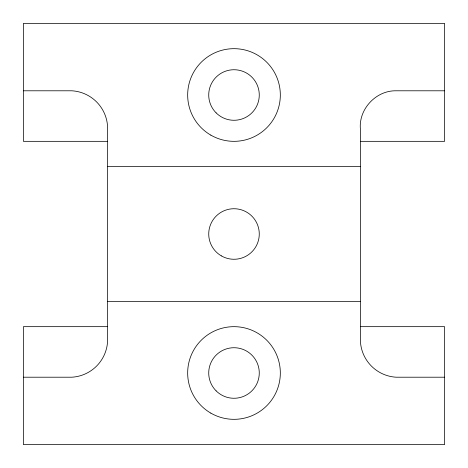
<?xml version="1.0" encoding="UTF-8"?>
<svg xmlns="http://www.w3.org/2000/svg" width="468" height="468" viewBox="0 0 468 468"><rect width="100%" height="100%" fill="white"/><g stroke="black" fill="none" stroke-linecap="round" stroke-linejoin="round"><path stroke-width="0.7" d="M23.4 90.792L71.838 90.792A37.972 37.972 0 0 1 107.64 128.7L107.64 339.3A37.972 37.972 0 0 1 71.838 377.208L23.4 377.208M444.6 90.792L396.162 90.792C376.243 90.336 358.763 108.839 360.36 128.7L360.36 339.3A37.972 37.972 0 0 0 396.162 377.208L444.6 377.208M107.64 141.336L23.4 141.336L23.4 23.4L444.6 23.4L444.6 141.336L360.36 141.336M107.64 166.608L360.36 166.608M107.64 301.392L360.36 301.392M107.64 326.664L23.4 326.664L23.4 444.6L444.6 444.6L444.6 326.664L360.36 326.664M221.364 255.885A25.272 25.272 0 0 0 259.272 234A25.272 25.272 0 0 0 221.364 212.115A25.272 25.272 0 0 0 221.364 255.885M210.834 135.129A46.332 46.332 0 0 0 280.332 95.004A46.332 46.332 0 0 0 210.834 54.879A46.332 46.332 0 0 0 210.834 135.129M216.128 112.876A25.272 25.272 0 0 0 258.412 101.544A25.272 25.272 0 0 0 227.46 70.592A25.272 25.272 0 0 0 216.128 112.876M216.128 390.868A25.272 25.272 0 0 0 258.412 379.536A25.272 25.272 0 0 0 227.46 348.584A25.272 25.272 0 0 0 216.128 390.868M210.834 413.121A46.332 46.332 0 0 0 280.332 372.996A46.332 46.332 0 0 0 210.834 332.871A46.332 46.332 0 0 0 210.834 413.121"/></g></svg>
